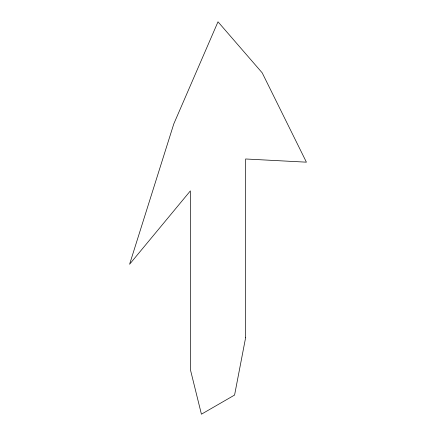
<?xml version="1.0" encoding="UTF-8"?>
<svg xmlns="http://www.w3.org/2000/svg" width="436" height="436" viewBox="0 0 436 436"><rect width="100%" height="100%" fill="white"/><g stroke="black" fill="none" stroke-linecap="round" stroke-linejoin="round"><path stroke-width="0.65" d="M245.626 337.633L234.579 395.06L201.421 414.2L190.374 369.537L190.374 190.881L129.59 264.26L173.795 123.889L218 21.8L262.205 72.845L306.41 162.17L245.626 158.982L245.626 337.633"/></g></svg>
